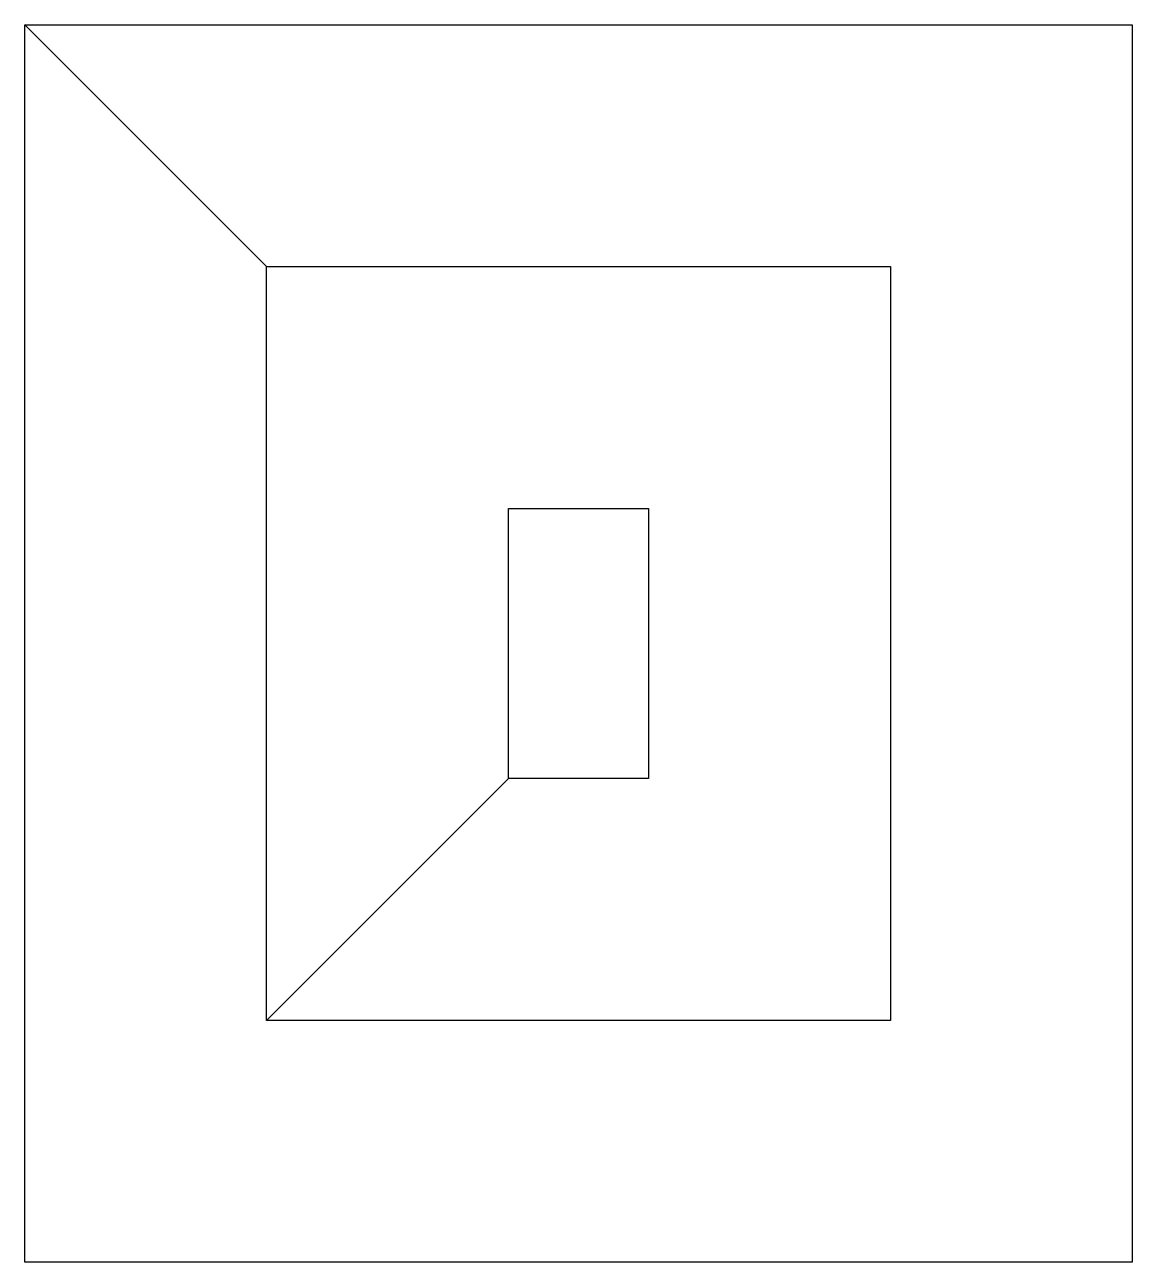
# Model space of a CAD drawing. Header units: millimetres. Extents: x 3.25 to 7.79, y 1.99 to 7.08.
import ezdxf

# ---------------------------------------------------------------- set-up
doc = ezdxf.new("R2010")
doc.units = ezdxf.units.MM
doc.header["$MEASUREMENT"] = 0

msp = doc.modelspace()

# ---------------------------------------------------------------- linework, layer by layer
for p, q in [((4.24, 6.0828), (3.2467, 7.0761)), ((5.2333, 3.9801), (4.24, 2.9868))]:
    msp.add_line(p, q)
for points in [[(3.2467, 7.0761), (7.7948, 7.0761), (7.7948, 1.9936), (3.2467, 1.9936)], [(4.24, 6.0828), (6.8016, 6.0828), (6.8016, 2.9868), (4.24, 2.9868)], [(5.2333, 5.0895), (5.8083, 5.0895), (5.8083, 3.9801), (5.2333, 3.9801)]]:
    msp.add_lwpolyline(points, close=True)

doc.saveas('drawing.dxf')
